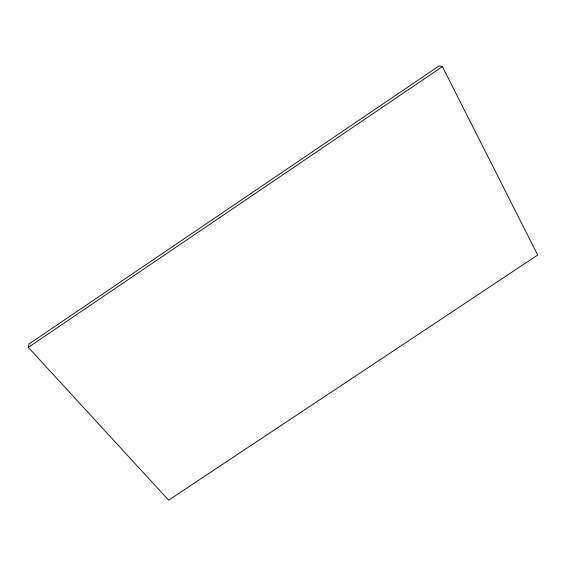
<?xml version="1.0" encoding="UTF-8"?>
<svg xmlns="http://www.w3.org/2000/svg" width="566" height="566" viewBox="0 0 566 566"><rect width="100%" height="100%" fill="white"/><g stroke="black" fill="none" stroke-linecap="round" stroke-linejoin="round"><path stroke-width="0.85" d="M28.3 347.368L29.199 343.859L439.188 65.826L442.4 66.611L537.7 255.04L168.633 500.174L28.3 347.368L442.4 66.611"/></g></svg>
